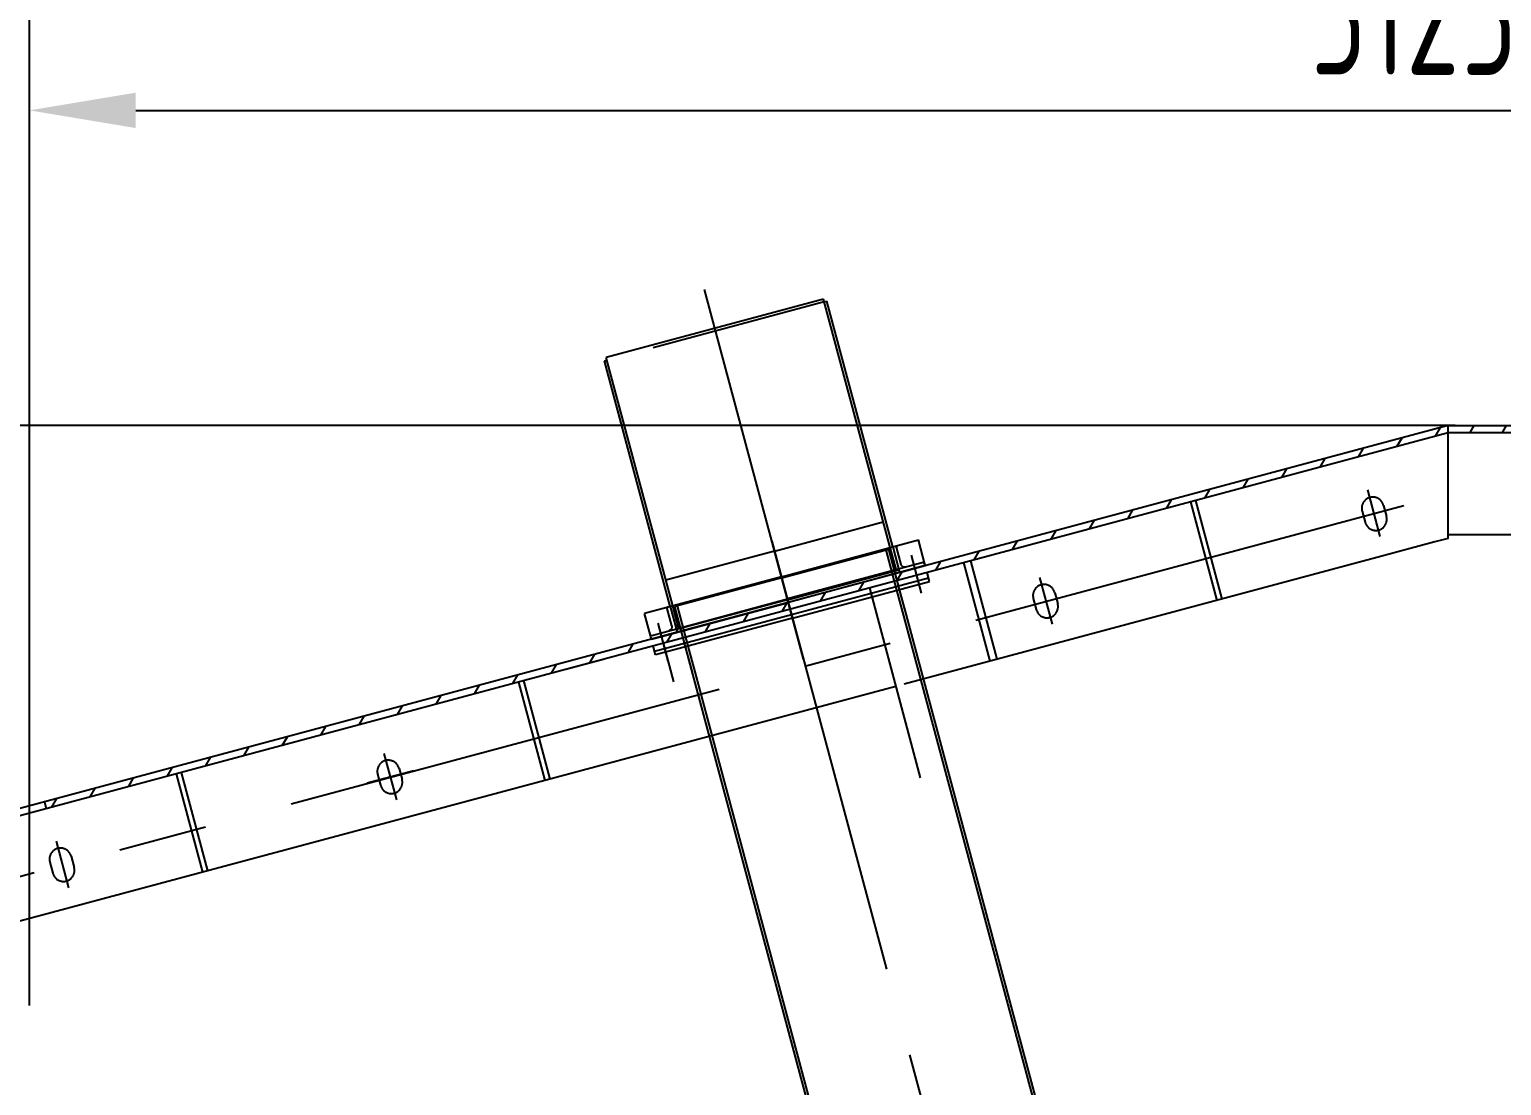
# Model space of a CAD drawing. Header units: millimetres. Extents: x 0 to 16800, y -458 to 11880.
# Drawn here: x 4955 to 6616, y 5269 to 6461 of the extents above; entities that cross this region are included whole.
import ezdxf

# ---------------------------------------------------------------- set-up
doc = ezdxf.new("R2010")
doc.units = ezdxf.units.MM
doc.header["$LTSCALE"] = 400
doc.linetypes.add('F', pattern=[0.75, 0.5, -0.25])
doc.linetypes.add('G', pattern=[2, 1.25, -0.25, 0.25, -0.25])
for name, color, linetype in [('01', 7, 'Continuous'), ('02', 1, 'Continuous'), ('04', 2, 'F'), ('05', 4, 'G'), ('08', 1, 'Continuous')]:
    doc.layers.add(name, color=color, linetype=linetype)
doc.styles.get("Standard").update_dxf_attribs({"font": 'isocp', "width": 0.707, "bigfont": 'intecad.shx'})
doc.dimstyles.new('INTE', dxfattribs={"dimscale": 40, "dimtxt": 3.5, "dimasz": 3, "dimexe": 3, "dimexo": 0, "dimgap": 1, "dimtad": 1, "dimdec": 3, "dimdsep": 46, "dimtxsty": 'Standard', "dimcen": 0, "dimclrd": 1, "dimclre": 1, "dimclrt": 3, "dimaunit": 1, "dimadec": 0, "dimazin": 0, "dimtfac": 1, "dimtmove": 0, "dimatfit": 0, "dimfxl": 1, "dimarcsym": 0})
pattern_1 = [(60, (-18123.424, 6841.61), (-27.496307, 15.875), [])]

# ---------------------------------------------------------------- blocks, each defined once
blk = doc.blocks.new('*D16')
at = {"layer": '08', "color": 1, "lineweight": -2}
for p, q in [((6564, 6014), (3026.4, 6014)), ((3146.4, 4434), (3146.4, 5894)), ((3268.9, 4314), (3026.4, 4314))]:
    blk.add_line(p, q, dxfattribs=at)
at = {"layer": '08', "color": 1}
for points in [[(3126.4, 5894), (3166.4, 5894), (3146.4, 6014)], [(3126.4, 4434), (3166.4, 4434), (3146.4, 4314)]]:
    blk.add_solid(points, dxfattribs=at)
at = {"layer": 'DEFPOINTS', "color": 0}
for p in [(3146.4, 6014), (6564, 6014), (3268.9, 4314)]:
    blk.add_point(p, dxfattribs=at)
at = {"layer": '08', "color": 3, "insert": (3036.4, 5164), "char_height": 140, "attachment_point": 5, "rotation": 90}
blk.add_mtext('1700', dxfattribs=at)
blk = doc.blocks.new('*D17')
at = {"layer": '08', "color": 1, "lineweight": -2}
for p, q in [((4955.1, 5359.8), (4955.1, 6489.4)), ((8080.1, 5995), (8080.1, 6489.4)), ((5075.1, 6369.4), (7960.1, 6369.4))]:
    blk.add_line(p, q, dxfattribs=at)
at = {"layer": '08', "color": 1}
for points in [[(5075.1, 6389.4), (5075.1, 6349.4), (4955.1, 6369.4)], [(7960.1, 6389.4), (7960.1, 6349.4), (8080.1, 6369.4)]]:
    blk.add_solid(points, dxfattribs=at)
at = {"layer": 'DEFPOINTS', "color": 0}
for p in [(8080.1, 6369.4), (8080.1, 5995), (4955.1, 5359.8)]:
    blk.add_point(p, dxfattribs=at)
at = {"layer": '08', "color": 3, "insert": (6517.6, 6479.4), "char_height": 140, "attachment_point": 5}
blk.add_mtext('3125', dxfattribs=at)
blk = doc.blocks.new('jj')
for p, q in [((11848.7, 3435.7), (11848.7, 3275.7)), ((12168.7, 3402.7), (12168.7, 3148.7)), ((11848.7, 3115.7), (11848.7, 3275.7))]:
    blk.add_line(p, q)
at = {"layer": '01'}
for p, q in [((11848.7, 3405.7), (11848.7, 3435.7)), ((11848.7, 3435.7), (11878.7, 3435.7)), ((11852.7, 3434.2), (11852.7, 3275.7)), ((11878.7, 3275.7), (11878.7, 3435.7)), ((11878.7, 3405.7), (11878.7, 3408.4)), ((11878.7, 3405.7), (12165.7, 3405.7)), ((12165.7, 3402.7), (12165.7, 3405.7)), ((11878.7, 3402.7), (12168.7, 3402.7)), ((11852.7, 3117.2), (11852.7, 3275.7)), ((11878.7, 3275.7), (11878.7, 3115.7)), ((11848.7, 3145.7), (11848.7, 3115.7)), ((11878.7, 3148.7), (12168.7, 3148.7)), ((11878.7, 3145.7), (12165.7, 3145.7)), ((11878.7, 3145.7), (11878.7, 3143)), ((12165.7, 3145.7), (12165.7, 3148.7)), ((11848.7, 3115.7), (11878.7, 3115.7))]:
    blk.add_line(p, q, dxfattribs=at)
for centre, start, end in [((11851.2, 3434.2), 0, 90), ((11851.2, 3117.2), 270, 0)]:
    blk.add_arc(centre, 1.52, start, end, dxfattribs=at)
at = {"layer": '04', "color": 2, "linetype": 'F'}
for p, q in [((11878.7, 3405.7), (11848.7, 3405.7)), ((11851.7, 3275.7), (11851.7, 3405.7)), ((11857.2, 3409.7), (11877.4, 3409.7)), ((11851.7, 3402.7), (11878.7, 3402.7)), ((12165.7, 3402.7), (12165.7, 3148.7)), ((11851.7, 3275.7), (11851.7, 3145.7)), ((11878.7, 3145.7), (11848.7, 3145.7)), ((11851.7, 3148.7), (11878.7, 3148.7)), ((11857.2, 3141.7), (11877.4, 3141.7))]:
    blk.add_line(p, q, dxfattribs=at)
at = {"layer": '04'}
for q in [(11908.7, 3402.7), (11908.7, 3148.7)]:
    blk.add_line((11908.7, 3275.7), q, dxfattribs=at)
at = {"layer": '04', "color": 2, "linetype": 'F'}
for centre, radius, start, end in [((11857.2, 3414.2), 4.5, 180.1218, 270), ((11877.4, 3408.4), 1.32, 0, 89.7379), ((11857.2, 3137.2), 4.5, 90, 179.8782), ((11877.4, 3143), 1.32, 270.2621, 0)]:
    blk.add_arc(centre, radius, start, end, dxfattribs=at)
at = {"layer": '05', "color": 4, "linetype": 'G'}
for p, q in [((11819.9, 3423.7), (11864.2, 3423.7)), ((11819.9, 3127.7), (11864.2, 3127.7))]:
    blk.add_line(p, q, dxfattribs=at)
at = {"layer": '05'}
blk.add_line((11782.4, 3275.7), (12214, 3275.7), dxfattribs=at)

msp = doc.modelspace()

# ---------------------------------------------------------------- hatches: boundary and pattern name
at = {"layer": '02'}
h = msp.add_hatch(dxfattribs=at)
h.set_pattern_fill('LINE', color=256, scale=10, angle=60, style=0)
h.set_pattern_definition(pattern_1)
h.paths.add_polyline_path([(3378.0928, 5147.6785, -0.348091628), (3384.266, 5155.4775), (5786.801, 5799.4712), (5784.7314, 5807.1985), (3381.9386, 5163.136, 0.339217731), (3370.0928, 5147.6847), (3370.0928, 4448.9566), (3378.0928, 4448.9566)])
h.paths.add_polyline_path([(5917.1977, 5834.4238), (5915.1282, 5842.1511), (5784.7314, 5807.1985), (5786.801, 5799.4712)])
h.paths.add_polyline_path([(6047.5945, 5869.3763), (6045.5249, 5877.1036), (5915.1282, 5842.1511), (5917.1977, 5834.4238)])
h.paths.add_polyline_path([(6556.0799, 6005.6746), (6556.0799, 6013.9566), (6045.5249, 5877.1036), (6047.5945, 5869.3763)])
h = msp.add_hatch(dxfattribs=at)
h.set_pattern_fill('LINE', color=256, scale=10, angle=60, style=0)
h.set_pattern_definition(pattern_1)
h.paths.add_polyline_path([(8080.0928, 6013.9566), (6556.0799, 6013.9566), (6556.0799, 6005.9566), (8080.0928, 6005.9566)])

# ---------------------------------------------------------------- linework, layer by layer
for p, q in [((6556.0799, 6013.9566), (3381.9386, 5163.136)), ((6556.0799, 6013.9566), (8080.0928, 6013.9566)), ((6556.0799, 6005.6746), (3383.7926, 5155.3506)), ((6556.0799, 6005.9566), (8080.0928, 6005.9566)), ((6556.0799, 5886.6215), (6541.0928, 5882.6075)), ((6556.0799, 5890.9566), (7004.0928, 5890.9566)), ((6481.0928, 5866.5379), (5942.3088, 5722.237)), ((5816.248, 5796.5688), (5970.7924, 5837.994)), ((5816.248, 5796.5688), (5661.7037, 5755.1435)), ((5932.6492, 5719.6499), (5629.0928, 5638.3494)), ((5569.0928, 5622.2797), (4341.0928, 5293.3883))]:
    msp.add_line(p, q)
at = {"layer": '01'}
for p, q in [((6556.0799, 6002.9566), (6556.0799, 6013.9566)), ((6556.0799, 5886.6215), (6556.0799, 6002.9566)), ((5970.7923, 5837.9943), (5968.0926, 5848.066)), ((5660.5675, 5759.3824), (5969.6561, 5842.2329)), ((6156.3529, 4998.9566), (5941.8553, 5799.1788)), ((6159.4588, 4998.9566), (5944.753, 5799.9555)), ((5661.7037, 5755.1439), (5659.004, 5765.2155)), ((5903.7393, 4998.9566), (5706.1752, 5736.0053))]:
    msp.add_line(p, q, dxfattribs=at)
at = {"layer": '01', "color": 7, "linetype": 'Continuous'}
for p, q in [((5902.885, 5830.7314), (5960.2659, 5616.5832)), ((5941.8553, 5799.1788), (5934.0881, 5828.1555)), ((5944.7529, 5799.9555), (5936.9858, 5828.9322)), ((5944.753, 5799.9555), (5937.7626, 5826.0345)), ((5706.1752, 5736.0053), (5698.408, 5764.9821)), ((5603.9147, 5750.449), (5560.241, 5738.7424)), ((5703.2775, 5735.2286), (5695.5102, 5764.2056)), ((5900.6334, 4998.9566), (5698.0994, 5754.5463))]:
    msp.add_line(p, q, dxfattribs=at)
at = {"layer": '04', "color": 2, "linetype": 'F'}
for p, q in [((6265.1428, 5927.6896), (6294.8931, 5816.6462)), ((6270.9306, 5929.2715), (6300.6887, 5818.1989)), ((6458.9022, 5917.3895), (6462.2669, 5904.8325)), ((6483.0504, 5923.86), (6486.415, 5911.3029)), ((6541.0928, 5882.6075), (6481.0928, 5866.5379)), ((5804.0794, 5841.9662), (5924.8171, 5874.3296)), ((6009.1372, 5859.2004), (6038.9043, 5748.1079)), ((6016.8646, 5861.271), (6046.6319, 5750.1776)), ((5804.0794, 5841.9662), (5683.3417, 5809.6027)), ((6087.9225, 5818.8566), (6091.2871, 5806.2996)), ((6112.0706, 5825.3271), (6115.4353, 5812.77)), ((5506.8769, 5724.5694), (5536.635, 5613.4968)), ((5512.6725, 5726.1221), (5542.4306, 5615.0495)), ((5629.0928, 5638.3494), (5569.0928, 5622.2797)), ((5120.5034, 5621.0538), (5150.2615, 5509.9812)), ((5126.299, 5622.6065), (5156.0571, 5511.5339)), ((5348.0233, 5620.6012), (5351.3879, 5608.0442)), ((5372.1714, 5627.0717), (5375.5361, 5614.5146)), ((4971.9569, 5589.4026), (4974.0281, 5581.6757)), ((4978.0737, 5521.4735), (4981.4383, 5508.9165)), ((5002.2218, 5527.944), (5005.5865, 5515.3869))]:
    msp.add_line(p, q, dxfattribs=at)
at = {"layer": '04'}
for p, q in [((5934.0881, 5828.1555), (5921.9195, 5873.5529)), ((5936.9858, 5828.9322), (5924.8171, 5874.3296)), ((5695.5103, 5764.2053), (5683.3417, 5809.6027)), ((5698.408, 5764.982), (5686.2394, 5810.3794))]:
    msp.add_line(p, q, dxfattribs=at)
at = {"layer": '04', "color": 2, "linetype": 'F'}
for centre, start, end in [((6470.9763, 5920.6247), 15, 195), ((6474.341, 5908.0677), 195, 15), ((6099.9965, 5822.0918), 15, 195), ((6103.3612, 5809.5348), 195, 15), ((5360.0974, 5623.8364), 15, 195), ((5363.462, 5611.2794), 195, 15), ((4990.1478, 5524.7087), 15, 195), ((4993.5124, 5512.1517), 195, 15)]:
    msp.add_arc(centre, 12.5, start, end, dxfattribs=at)
at = {"layer": '05', "color": 4, "linetype": 'G'}
for p, q in [((6479.4835, 5888.8754), (6465.3983, 5941.442)), ((6506.0827, 5923.3022), (3512.1095, 5121.0695)), ((6109.5339, 5789.7477), (6095.4487, 5842.3143)), ((5682.3151, 5724.5977), (5670.8375, 5767.417)), ((5369.6348, 5591.4923), (5355.5496, 5644.059)), ((5336.3088, 5610.733), (5388.8755, 5624.8182)), ((4999.6852, 5492.3646), (4985.6, 5544.9313))]:
    msp.add_line(p, q, dxfattribs=at)
at = {"layer": '05'}
msp.add_line((5792.9564, 5883.4623), (6213.6585, 4313.9566), dxfattribs=at)

# ---------------------------------------------------------------- block references
at = {"layer": '01', "xscale": -1, "rotation": 285.0052542616785}
msp.add_blockref('jj', (5715.1956, -6478.3948), dxfattribs=at)

# ---------------------------------------------------------------- dimensions: what is measured, and where the dimension line sits
at = {"layer": '08'}
dim = msp.add_linear_dim(base=(8080.0928, 6369.3613), p1=(4955.0928, 5359.8391), p2=(8080.0928, 5994.9952), dimstyle='INTE', dxfattribs=at)
dim.commit()
dim.dimension.update_dxf_attribs({"geometry": '*D17', "text_midpoint": (6517.5928, 6479.3751)})
dim = msp.add_linear_dim(base=(3146.4229, 6013.9566), p1=(3268.9312, 4313.9566), p2=(6564.0332, 6013.9566), angle=90, dimstyle='INTE', dxfattribs=at)
dim.commit()
dim.dimension.update_dxf_attribs({"geometry": '*D16', "text_midpoint": (3036.4229, 5163.9566)})

doc.saveas('drawing.dxf')
